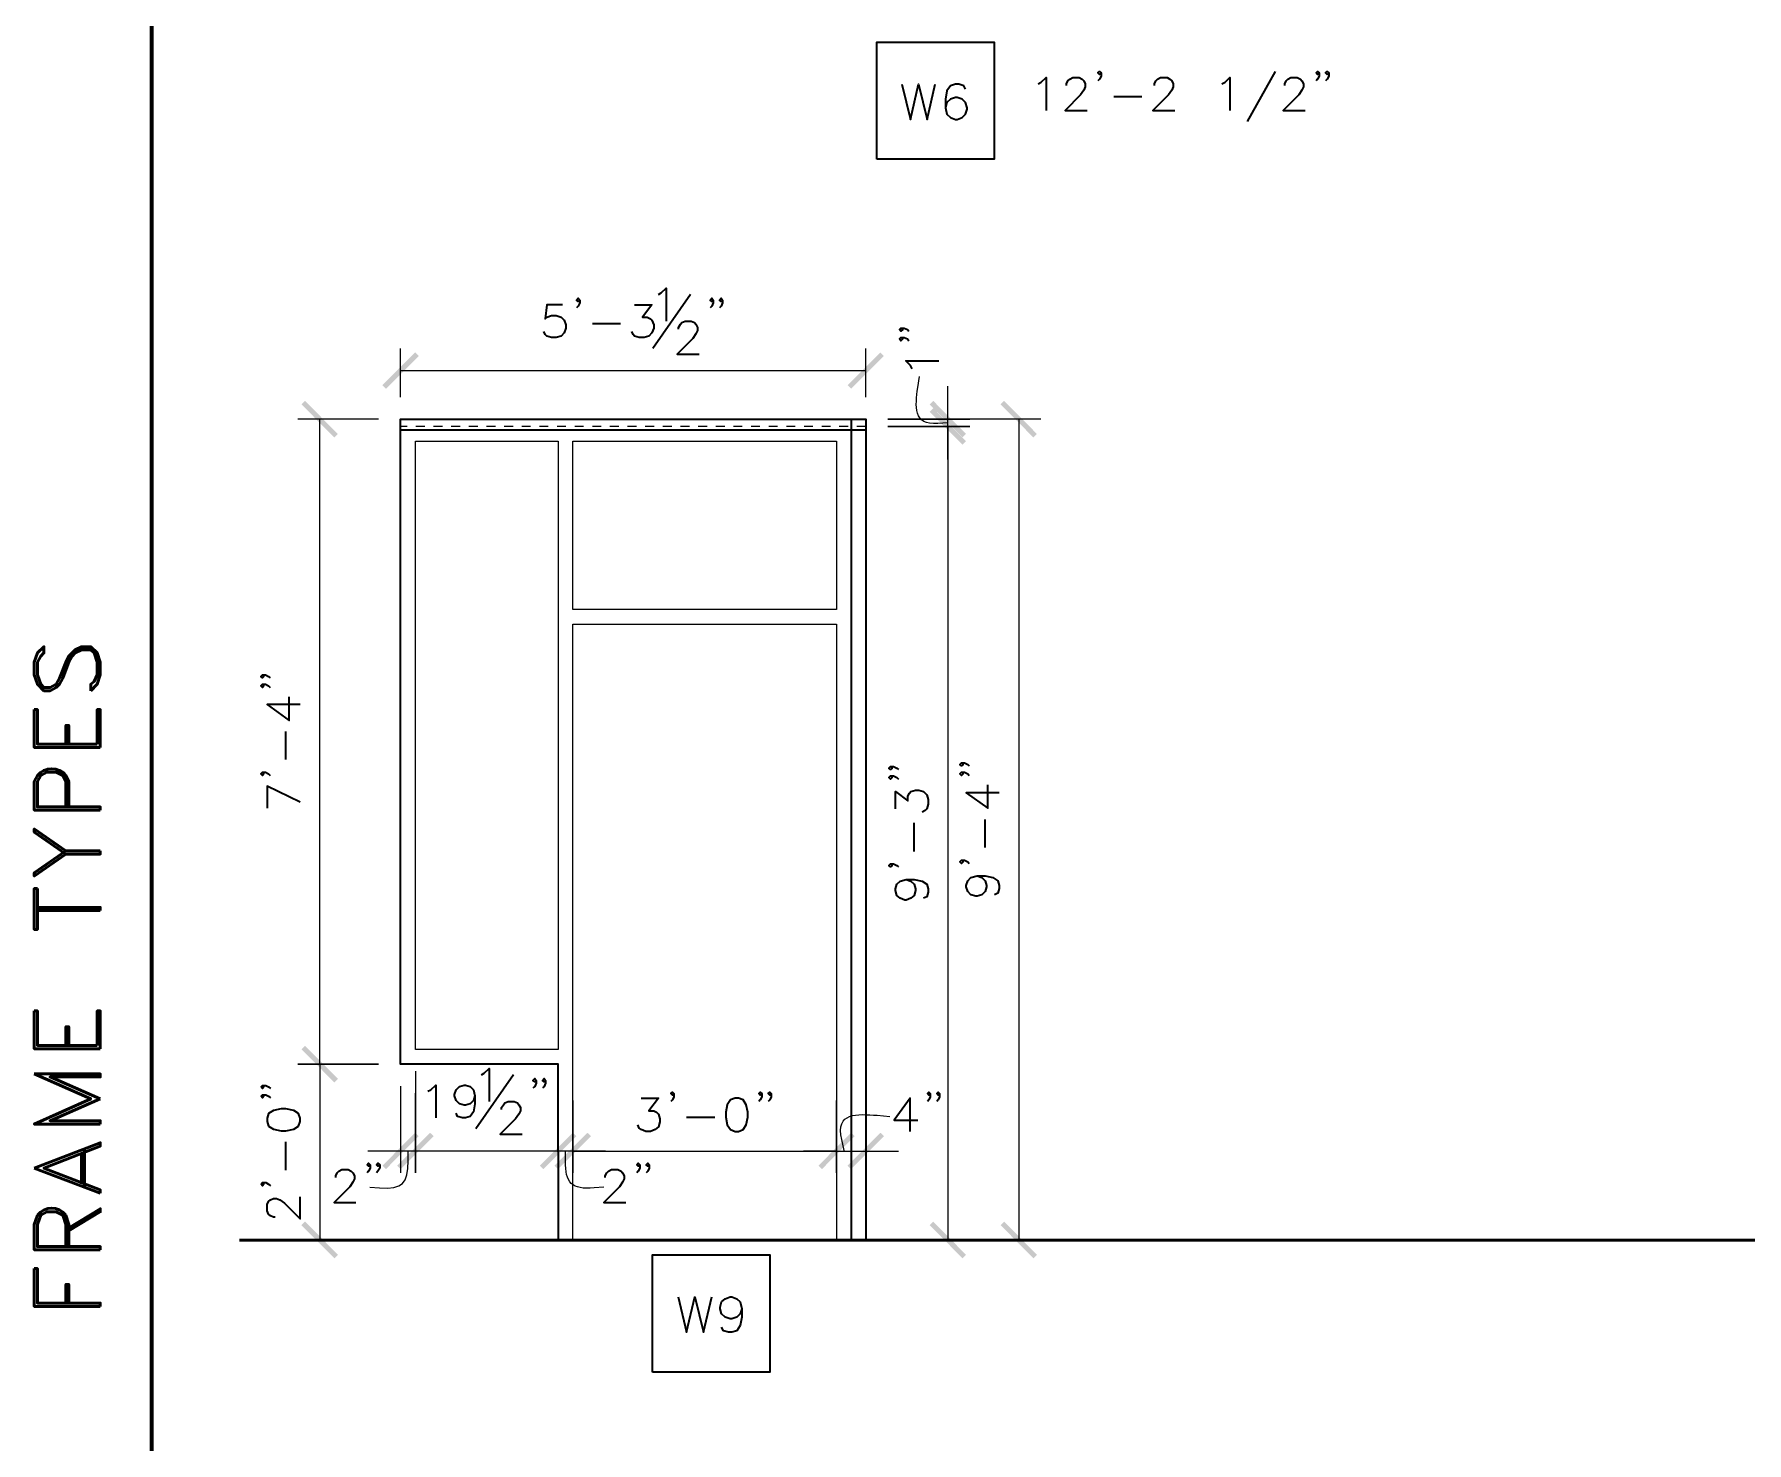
# Model space of a CAD drawing. Header units: inches. Extents: x 5 to 516, y -193 to 129.
# Drawn here: x 232.05 to 251.53, y -77.82 to -61.8 of the extents above; entities that cross this region are included whole.
import ezdxf

# ---------------------------------------------------------------- set-up
doc = ezdxf.new("R2010")
doc.units = ezdxf.units.IN
doc.header["$MEASUREMENT"] = 0
doc.linetypes.add('PDF_IMPORT', pattern=[1, 0.8, -0.2])
doc.layers.add('PDF3_Geometry', color=7, linetype='Continuous')
doc.layers.add('PDF3_Solid Fills', color=7, linetype='Continuous')

msp = doc.modelspace()

# ---------------------------------------------------------------- hatches: boundary and pattern name
at = {"layer": 'PDF3_Solid Fills', "transparency": 33554559}
for points in [[(236.4201405, -65.4613211), (236.380143, -65.4213237), (236.0068319, -65.7946347), (236.0468311, -65.8346305)], [(241.2998257, -65.7946331), (241.3398232, -65.8346305), (241.7131343, -65.4613195), (241.6731351, -65.4213237)], [(235.4602004, -66.3879246), (235.5001978, -66.3479271), (235.1268868, -65.9712862), (235.086891, -66.011282)], [(243.4130257, -66.3879246), (243.4530232, -66.3479271), (243.0797122, -65.9712862), (243.0397163, -66.011282)], [(242.2331003, -66.09461), (242.6064097, -66.4712525), (242.6464071, -66.4312551), (242.2730961, -66.0546142)], [(235.086891, -73.3441486), (235.460202, -73.7207929), (235.4618669, -73.719128), (235.46353, -73.7207911), (235.5035326, -73.6807953), (235.1268884, -73.3041512)], [(236.0068335, -74.6673959), (236.0468309, -74.7073933), (236.4201387, -74.3307526), (236.3801429, -74.2940865)], [(236.2168199, -74.7073933), (236.5901277, -74.3307526), (236.5501319, -74.2940865), (236.1768225, -74.6673959)], [(238.1733596, -74.29409), (237.8000519, -74.6673975), (237.8367146, -74.7073969), (238.2133571, -74.3307543)], [(238.0033705, -74.7073969), (238.3800131, -74.3307543), (238.3400156, -74.29409), (237.9667079, -74.6673975)], [(241.3398232, -74.2940865), (240.9665138, -74.6673959), (241.0065112, -74.7073933), (241.3798224, -74.3307526)], [(241.7131327, -74.3307543), (241.6731353, -74.29409), (241.2998275, -74.6673975), (241.3398233, -74.7073969)], [(235.1268884, -75.304023), (235.086891, -75.3440204), (235.4635351, -75.7206647), (235.503531, -75.6806655)], [(242.2730977, -75.304023), (242.2331003, -75.3440204), (242.6064079, -75.7206647), (242.6464071, -75.6806655)], [(243.0797138, -75.304023), (243.0397163, -75.3440204), (243.413024, -75.7206647), (243.4530232, -75.6806655)]]:
    msp.add_hatch(color=256, dxfattribs=at).paths.add_polyline_path(points)

# ---------------------------------------------------------------- linework, layer by layer
at = {"layer": 'PDF3_Geometry', "lineweight": 70}
msp.add_lwpolyline([(233.3803302, -32.9700706), (233.3803302, -77.8671928), (233.3803302, -122.9609678)], dxfattribs=at)
at = {"layer": 'PDF3_Geometry', "lineweight": 35}
for points in [[(241.6331377, -63.2247973), (241.6331377, -61.8915494), (242.9663855, -61.8915494), (242.9663855, -63.2247973)], [(234.6969165, -74.1640984), (234.7135821, -74.2174283), (234.7702452, -74.2540926), (234.8569063, -74.2707582), (234.9102362, -74.2707582), (235.0002304, -74.2540926), (235.0535603, -74.2174283), (235.0735591, -74.1640984), (235.0735591, -74.127434), (235.0535603, -74.0741041), (235.0002304, -74.0407729), (234.9102362, -74.0207742), (234.8569063, -74.0207742), (234.7702452, -74.0407729), (234.7135821, -74.0741041), (234.6969165, -74.127434)], [(240.019909, -73.9007791), (239.9665791, -73.9207778), (239.9299148, -73.9741077), (239.9132492, -74.0607688), (239.9132492, -74.1174318), (239.9299148, -74.2040929), (239.9665791, -74.2574229), (240.019909, -74.2774216), (240.0565733, -74.2774216), (240.1099032, -74.2574229), (240.1465676, -74.2040929), (240.1632332, -74.1174318), (240.1632332, -74.0607688), (240.1465676, -73.9741077), (240.1099032, -73.9207778), (240.0565733, -73.9007791)], [(239.0799702, -77.013915), (239.0799702, -75.6806671), (240.4132181, -75.6806671), (240.4132181, -77.013915)]]:
    msp.add_lwpolyline(points, close=True, dxfattribs=at)
for points in [[(243.4663535, -62.3681899), (243.5030178, -62.3481912), (243.5563477, -62.2948612), (243.5563477, -62.6715038)], [(243.7896665, -62.3848514), (243.7896665, -62.3681858), (243.8063321, -62.3315215), (243.8263308, -62.3148559), (243.859662, -62.2948572), (243.9329906, -62.2948572), (243.9663218, -62.3148559), (243.9863206, -62.3315215), (244.0029862, -62.3681858), (244.0029862, -62.401517), (243.9863206, -62.4381813), (243.9496562, -62.4915112), (243.7730009, -62.6714997), (244.0229849, -62.6714997)], [(244.1829756, -62.2415297), (244.1629768, -62.2615284), (244.1463113, -62.2415297), (244.1629768, -62.2248641), (244.1829756, -62.2415297), (244.1829756, -62.278194), (244.1629768, -62.3148583), (244.1463113, -62.3315239)], [(244.7896024, -62.3848514), (244.7896024, -62.3681858), (244.806268, -62.3315215), (244.8262667, -62.3148559), (244.8595979, -62.2948572), (244.9329265, -62.2948572), (244.9662577, -62.3148559), (244.9862564, -62.3315215), (245.002922, -62.3681858), (245.002922, -62.401517), (244.9862564, -62.4381813), (244.9495921, -62.4915112), (244.7729368, -62.6714997), (245.0229208, -62.6714997)], [(245.5562192, -62.3681899), (245.5928835, -62.3481912), (245.6462135, -62.2948612), (245.6462135, -62.6715038)], [(246.1628494, -62.2248614), (245.84287, -62.7948248)], [(246.2728413, -62.3848514), (246.2728413, -62.3681858), (246.2895069, -62.3315215), (246.3061725, -62.3148559), (246.3428368, -62.2948572), (246.4128323, -62.2948572), (246.4494966, -62.3148559), (246.4661622, -62.3315215), (246.486161, -62.3681858), (246.486161, -62.401517), (246.4661622, -62.4381813), (246.432831, -62.4915112), (246.2528426, -62.6714997), (246.5028266, -62.6714997)], [(246.6628174, -62.2415297), (246.6461518, -62.2615284), (246.6294862, -62.2415297), (246.6461518, -62.2248641), (246.6628174, -62.2415297), (246.6628174, -62.278194), (246.6461518, -62.3148583), (246.6294862, -62.3315239)], [(246.7728093, -62.2415297), (246.7528105, -62.2615284), (246.7361449, -62.2415297), (246.7528105, -62.2248641), (246.7728093, -62.2415297), (246.7728093, -62.278194), (246.7528105, -62.3148583), (246.7361449, -62.3315239)], [(241.9164515, -62.3715195), (242.013112, -62.7714938), (242.1064393, -62.3715195), (242.2030998, -62.7714938), (242.2964271, -62.3715195)], [(242.6397395, -62.4281836), (242.623074, -62.3881862), (242.5630778, -62.3715206), (242.5264135, -62.3715206), (242.4697504, -62.3881862), (242.429753, -62.4448492), (242.4130874, -62.5415097), (242.4130874, -62.6381701), (242.429753, -62.7114988), (242.4697504, -62.7514962), (242.5264135, -62.7714949), (242.5464122, -62.7714949), (242.6030752, -62.7514962), (242.6397395, -62.7114988), (242.6597383, -62.6548357), (242.6597383, -62.6381701), (242.6397395, -62.578174), (242.6030752, -62.5415097), (242.5464122, -62.5215109), (242.5264135, -62.5215109), (242.4697504, -62.5415097), (242.429753, -62.578174), (242.4130874, -62.6381701)], [(244.3262973, -62.5115116), (244.6462768, -62.5115116)], [(238.2533563, -64.8246974), (238.2333576, -64.841363), (238.216692, -64.8246974), (238.2333576, -64.8046987), (238.2533563, -64.8246974), (238.2533563, -64.8580286), (238.2333576, -64.8946929), (238.216692, -64.9146916)], [(239.0832998, -65.3713271), (239.5132722, -64.7580331)], [(239.1466299, -64.7613673), (239.1799611, -64.7447017), (239.2366241, -64.6913718), (239.2366241, -65.0646812)], [(239.769925, -64.8246974), (239.7532594, -64.841363), (239.7365938, -64.8246974), (239.7532594, -64.8046987), (239.769925, -64.8246974), (239.769925, -64.8580286), (239.7532594, -64.8946929), (239.7365938, -64.9146916)], [(239.8765839, -64.8246974), (239.8599183, -64.841363), (239.8432527, -64.8246974), (239.8599183, -64.8046987), (239.8765839, -64.8246974), (239.8765839, -64.8580286), (239.8599183, -64.8946929), (239.8432527, -64.9146916)], [(238.0567001, -64.8780252), (237.8767116, -64.8780252), (237.860046, -65.0380149), (237.8767116, -65.0213493), (237.9300415, -65.0013506), (237.9833714, -65.0013506), (238.0400345, -65.0213493), (238.0733656, -65.0546805), (238.0933644, -65.1080104), (238.0933644, -65.1446747), (238.0733656, -65.1980046), (238.0400345, -65.234669), (237.9833714, -65.2513346), (237.9300415, -65.2513346), (237.8767116, -65.234669), (237.860046, -65.2180034), (237.8433804, -65.181339)], [(238.876648, -64.8780252), (239.0733021, -64.8780252), (238.9666423, -65.0213493), (239.0199722, -65.0213493), (239.0566365, -65.0380149), (239.0733021, -65.0546805), (239.0933008, -65.1080104), (239.0933008, -65.1446747), (239.0733021, -65.1980046), (239.0399709, -65.234669), (238.986641, -65.2513346), (238.9299779, -65.2513346), (238.876648, -65.234669), (238.8599824, -65.2180034), (238.8433168, -65.181339)], [(238.396678, -65.0913429), (238.7166575, -65.0913429)], [(239.376616, -65.154673), (239.376616, -65.1380074), (239.3966147, -65.1013431), (239.4132803, -65.0813444), (239.4499446, -65.0646788), (239.5199401, -65.0646788), (239.5566044, -65.0813444), (239.57327, -65.1013431), (239.5932687, -65.1380074), (239.5932687, -65.1713386), (239.57327, -65.2080029), (239.5399388, -65.2613328), (239.3599504, -65.4413213), (239.6099343, -65.4413213)], [(241.9064559, -65.1446774), (241.9264547, -65.161343), (241.9064559, -65.1780086), (241.8897903, -65.161343), (241.9064559, -65.1446774), (241.9431203, -65.1446774), (241.9797846, -65.161343), (241.9964502, -65.1780086)], [(241.9064559, -65.2513329), (241.9264547, -65.2679985), (241.9064559, -65.2879972), (241.8897903, -65.2679985), (241.9064559, -65.2513329), (241.9431203, -65.2513329), (241.9797846, -65.2679985), (241.9964502, -65.2879972)], [(242.0331127, -65.6079792), (242.0164471, -65.5713149), (241.9631172, -65.5179849), (242.3364266, -65.5179849)], [(238.0100383, -75.5140111), (238.0067052, -73.5141394), (236.2134868, -73.5141394), (236.2134868, -66.1779432), (241.5064807, -66.1779432), (241.5064807, -75.5140111)], [(241.3398249, -66.1779432), (241.3398249, -75.5140112)], [(241.5064809, -66.3045966), (236.213487, -66.3045966)], [(234.6435888, -69.0877569), (234.6602544, -69.1044225), (234.6435888, -69.1210881), (234.6235901, -69.1044225), (234.6435888, -69.0877569), (234.67692, -69.0877569), (234.7135843, -69.1044225), (234.7302499, -69.1210881)], [(234.6435888, -69.1944158), (234.6602544, -69.2110814), (234.6435888, -69.2310801), (234.6235901, -69.2110814), (234.6435888, -69.1944158), (234.67692, -69.1944158), (234.7135843, -69.2110814), (234.7302499, -69.2310801)], [(235.0702259, -69.4243984), (234.6969165, -69.4243984), (234.9469005, -69.6043869), (234.9469005, -69.3377373)], [(234.9102343, -70.0510266), (234.9102343, -69.7310471)], [(241.7864617, -70.1276886), (241.8064605, -70.1476873), (241.7864617, -70.1643529), (241.7697961, -70.1476873), (241.7864617, -70.1276886), (241.8231261, -70.1276886), (241.8597904, -70.1476873), (241.876456, -70.1643529)], [(242.5930778, -70.0876928), (242.6130765, -70.1043584), (242.5930778, -70.121024), (242.5764122, -70.1043584), (242.5930778, -70.0876928), (242.6297421, -70.0876928), (242.6664064, -70.1043584), (242.683072, -70.121024)], [(234.6435888, -70.1943517), (234.6602544, -70.2110173), (234.6435888, -70.231016), (234.6235901, -70.2110173), (234.6435888, -70.1943517), (234.67692, -70.1943517), (234.7135843, -70.2110173), (234.7302499, -70.231016)], [(241.7864617, -70.2343475), (241.8064605, -70.2543462), (241.7864617, -70.2710118), (241.7697961, -70.2543462), (241.7864617, -70.2343475), (241.8231261, -70.2343475), (241.8597904, -70.2543462), (241.876456, -70.2710118)], [(242.5930778, -70.1943517), (242.6130765, -70.2110173), (242.5930778, -70.231016), (242.5764122, -70.2110173), (242.5930778, -70.1943517), (242.6297421, -70.1943517), (242.6664064, -70.2110173), (242.683072, -70.231016)], [(235.0702243, -70.5343296), (234.6969149, -70.3543411), (234.6969149, -70.6043251)], [(241.8431259, -70.6109916), (241.8431259, -70.4143376), (241.9831169, -70.5209974), (241.9831169, -70.4676675), (242.0031156, -70.4310031), (242.0197812, -70.4143376), (242.0731111, -70.397672), (242.1097754, -70.397672), (242.1631053, -70.4143376), (242.1997697, -70.4510019), (242.2164353, -70.5043318), (242.2164353, -70.5576617), (242.1997697, -70.6109916), (242.1797709, -70.6276572), (242.1464397, -70.6476559)], [(243.023048, -70.4276707), (242.6464055, -70.4276707), (242.8963895, -70.604326), (242.8963895, -70.3376765)], [(242.0564436, -71.0942946), (242.0564436, -70.770982)], [(242.8630596, -71.0509625), (242.8630596, -70.730983)], [(241.7864617, -71.2342834), (241.8064605, -71.2542821), (241.7864617, -71.2709477), (241.7697961, -71.2542821), (241.7864617, -71.2342834), (241.8231261, -71.2342834), (241.8597904, -71.2542821), (241.876456, -71.2709477)], [(242.5930778, -71.1942875), (242.6130765, -71.2109531), (242.5930778, -71.2309519), (242.5764122, -71.2109531), (242.5930778, -71.1942875), (242.6297421, -71.1942875), (242.6664064, -71.2109531), (242.683072, -71.2309519)], [(241.9664497, -71.4142747), (242.0197796, -71.4309403), (242.0564439, -71.4676046), (242.0731095, -71.5209345), (242.0731095, -71.5376001), (242.0564439, -71.5942631), (242.0197796, -71.6275943), (241.9664497, -71.647593), (241.9497841, -71.647593), (241.8964541, -71.6275943), (241.8597898, -71.5942631), (241.8431242, -71.5376001), (241.8431242, -71.5209345), (241.8597898, -71.4676046), (241.8964541, -71.4309403), (241.9664497, -71.4142747), (242.0564439, -71.4142747), (242.1464381, -71.4309403), (242.199768, -71.4676046), (242.2164336, -71.5209345), (242.2164336, -71.5575988), (242.199768, -71.6109287), (242.1631037, -71.6275943)], [(242.7730657, -71.3709425), (242.8263956, -71.3909412), (242.8630599, -71.4276055), (242.8797255, -71.4809354), (242.8797255, -71.497601), (242.8630599, -71.5509309), (242.8263956, -71.5875953), (242.7730657, -71.6042609), (242.7564001, -71.6042609), (242.6997371, -71.5875953), (242.6664059, -71.5509309), (242.6464071, -71.497601), (242.6464071, -71.4809354), (242.6664059, -71.4276055), (242.6997371, -71.3909412), (242.7730657, -71.3709425), (242.8630599, -71.3709425), (242.949721, -71.3909412), (243.0063841, -71.4276055), (243.0230497, -71.4809354), (243.0230497, -71.5142666), (243.0063841, -71.5675965), (242.9697197, -71.5875953)], [(237.0700961, -74.24409), (237.5000685, -73.630796)], [(237.1334262, -73.6341302), (237.1667574, -73.6174646), (237.2200873, -73.5608015), (237.2200873, -73.9374441)], [(234.6435888, -73.7541244), (234.6602544, -73.77079), (234.6435888, -73.7907887), (234.6269232, -73.77079), (234.6435888, -73.7541244), (234.6802531, -73.7541244), (234.7135843, -73.77079), (234.733583, -73.7907887)], [(236.5234664, -73.8207841), (236.5601307, -73.8041185), (236.6134606, -73.7507885), (236.6134606, -74.1240979)], [(237.0600971, -73.8741152), (237.0434315, -73.9274451), (237.0067672, -73.9641094), (236.9534373, -73.980775), (236.9367717, -73.980775), (236.8834418, -73.9641094), (236.8467775, -73.9274451), (236.8267788, -73.8741152), (236.8267788, -73.8574496), (236.8467775, -73.8041197), (236.8834418, -73.7674554), (236.9367717, -73.7507898), (236.9534373, -73.7507898), (237.0067672, -73.7674554), (237.0434315, -73.8041197), (237.0600971, -73.8741152), (237.0600971, -73.9641094), (237.0434315, -74.0541036), (237.0067672, -74.1074336), (236.9534373, -74.1240992), (236.916773, -74.1240992), (236.8634431, -74.1074336), (236.8467775, -74.0707692)], [(237.7567213, -73.6974603), (237.7400557, -73.7141259), (237.720057, -73.6974603), (237.7400557, -73.6774615), (237.7567213, -73.6974603), (237.7567213, -73.7307915), (237.7400557, -73.7674558), (237.720057, -73.7841214)], [(237.8633802, -73.6974603), (237.8467146, -73.7141259), (237.830049, -73.6974603), (237.8467146, -73.6774615), (237.8633802, -73.6974603), (237.8633802, -73.7307915), (237.8467146, -73.7674558), (237.830049, -73.7841214)], [(239.3232882, -73.8474513), (239.3066226, -73.86745), (239.289957, -73.8474513), (239.3066226, -73.8307857), (239.3232882, -73.8474513), (239.3232882, -73.8841156), (239.3066226, -73.9207799), (239.289957, -73.9374455)], [(240.3232241, -73.8474513), (240.3065585, -73.86745), (240.2898929, -73.8474513), (240.3065585, -73.8307857), (240.3232241, -73.8474513), (240.3232241, -73.8841156), (240.3065585, -73.9207799), (240.2898929, -73.9374455)], [(240.429883, -73.8474513), (240.4132174, -73.86745), (240.3965518, -73.8474513), (240.4132174, -73.8307857), (240.429883, -73.8474513), (240.429883, -73.8841156), (240.4132174, -73.9207799), (240.3965518, -73.9374455)], [(242.2397679, -73.8474513), (242.2231023, -73.86745), (242.2064367, -73.8474513), (242.2231023, -73.8307857), (242.2397679, -73.8474513), (242.2397679, -73.8841156), (242.2231023, -73.9207799), (242.2064367, -73.9374455)], [(242.3464268, -73.8474513), (242.3297612, -73.86745), (242.3130956, -73.8474513), (242.3297612, -73.8307857), (242.3464268, -73.8474513), (242.3464268, -73.8841156), (242.3297612, -73.9207799), (242.3130956, -73.9374455)], [(234.6435888, -73.8607833), (234.6602544, -73.8774489), (234.6435888, -73.8974476), (234.6269232, -73.8774489), (234.6435888, -73.8607833), (234.6802531, -73.8607833), (234.7135843, -73.8774489), (234.733583, -73.8974476)], [(237.3634123, -74.0274392), (237.3634123, -74.0074405), (237.383411, -73.9741093), (237.4000766, -73.9541106), (237.4367409, -73.937445), (237.5067364, -73.937445), (237.5434007, -73.9541106), (237.5600663, -73.9741093), (237.580065, -74.0074405), (237.580065, -74.0441048), (237.5600663, -74.0807691), (237.523402, -74.1340991), (237.3467467, -74.3107544), (237.5967306, -74.3107544)], [(238.9499771, -73.9007791), (239.1466311, -73.9007791), (239.0399713, -74.0441032), (239.0933012, -74.0441032), (239.1266324, -74.0607688), (239.1466311, -74.0807675), (239.1632967, -74.1340974), (239.1632967, -74.1707618), (239.1466311, -74.2240917), (239.1099668, -74.2574229), (239.0566369, -74.2774216), (239.003307, -74.2774216), (238.9499771, -74.2574229), (238.9299783, -74.2407573), (238.9133127, -74.2040929)], [(242.0097818, -74.2774216), (242.0097818, -73.9007791), (241.8297934, -74.150763), (242.0964429, -74.150763)], [(239.4666099, -74.1174332), (239.7899225, -74.1174332)], [(234.9102343, -74.7173941), (234.9102343, -74.3974146)], [(235.4768687, -74.800722), (235.4768687, -74.7840564), (235.4935343, -74.7473921), (235.5101999, -74.7307265), (235.5468642, -74.7107278), (235.6168597, -74.7107278), (235.6535241, -74.7307265), (235.6701896, -74.7473921), (235.6901884, -74.7840564), (235.6901884, -74.8173876), (235.6701896, -74.854052), (235.6368585, -74.9073819), (235.45687, -75.0873703), (235.706854, -75.0873703)], [(235.866838, -74.6573969), (235.8501724, -74.6740625), (235.8335068, -74.6573969), (235.8501724, -74.6407313), (235.866838, -74.6573969), (235.866838, -74.6940613), (235.8501724, -74.7307256), (235.8335068, -74.7473912)], [(235.9768333, -74.6573969), (235.9568345, -74.6740625), (235.9401689, -74.6573969), (235.9568345, -74.6407313), (235.9768333, -74.6573969), (235.9768333, -74.6940613), (235.9568345, -74.7307256), (235.9401689, -74.7473912)], [(238.5433361, -74.800722), (238.5433361, -74.7840564), (238.5600017, -74.7473921), (238.5800004, -74.7307265), (238.6133316, -74.7107278), (238.6866602, -74.7107278), (238.7233245, -74.7307265), (238.7399901, -74.7473921), (238.7566557, -74.7840564), (238.7566557, -74.8173876), (238.7399901, -74.854052), (238.7033258, -74.9073819), (238.5266705, -75.0873703), (238.7766544, -75.0873703)], [(238.9366451, -74.6573969), (238.9166464, -74.6740625), (238.8999808, -74.6573969), (238.9166464, -74.6407313), (238.9366451, -74.6573969), (238.9366451, -74.6940613), (238.9166464, -74.7307256), (238.8999808, -74.7473912)], [(239.043304, -74.6573969), (239.0266384, -74.6740625), (239.0066397, -74.6573969), (239.0266384, -74.6407313), (239.043304, -74.6573969), (239.043304, -74.6940613), (239.0266384, -74.7307256), (239.0066397, -74.7473912)], [(234.6435888, -74.8607191), (234.6602544, -74.8773847), (234.6435888, -74.8973835), (234.6269232, -74.8773847), (234.6435888, -74.8607191), (234.6802531, -74.8607191), (234.7135843, -74.8773847), (234.733583, -74.8973835)], [(234.7869105, -75.2540282), (234.7702449, -75.2540282), (234.7335806, -75.2373626), (234.7135819, -75.2173639), (234.6969163, -75.1806996), (234.6969163, -75.1107041), (234.7135819, -75.0740397), (234.7335806, -75.0573742), (234.7702449, -75.0407086), (234.8035761, -75.0407086), (234.8402404, -75.0573742), (234.8935703, -75.0940385), (235.0735588, -75.2706938), (235.0735588, -75.0207098)], [(239.373283, -76.1606338), (239.4666103, -76.5606081), (239.5632708, -76.1606338), (239.6599313, -76.5606081), (239.7532586, -76.1606338)], [(240.096571, -76.2939599), (240.0765723, -76.3506229), (240.039908, -76.3906204), (239.983245, -76.4106191), (239.9632462, -76.4106191), (239.9065832, -76.3906204), (239.8665858, -76.3506229), (239.8499202, -76.2939599), (239.8499202, -76.2772943), (239.8665858, -76.2172982), (239.9065832, -76.1806338), (239.9632462, -76.1606351), (239.983245, -76.1606351), (240.039908, -76.1806338), (240.0765723, -76.2172982), (240.096571, -76.2939599), (240.096571, -76.3906204), (240.0765723, -76.4839477), (240.039908, -76.5439439), (239.983245, -76.5606095), (239.9432475, -76.5606095), (239.8865845, -76.5439439), (239.8665858, -76.5039464)]]:
    msp.add_lwpolyline(points, dxfattribs=at)
at = {"layer": 'PDF3_Geometry', "lineweight": 15}
for points in [[(236.2134853, -65.9279592), (236.2134853, -65.3779945)], [(241.5064809, -65.9279592), (241.5064809, -65.3779945)], [(236.2134853, -65.6279771), (241.5064792, -65.6279771)], [(242.0964424, -65.8212942), (242.1164411, -65.6946357)], [(242.4397537, -66.2612712), (242.4397537, -66.1779432), (242.4397537, -65.8046338)], [(235.9635013, -66.1779432), (235.0435604, -66.1779432)], [(235.2935444, -66.1779432), (235.2935444, -73.5141394)], [(243.4963533, -66.1779432), (241.7564649, -66.1779432), (242.6897383, -66.1779432)], [(242.4397537, -66.2212686), (242.3264277, -66.2279348)], [(243.2463698, -66.1779432), (243.2463698, -75.5140112)], [(242.4397537, -66.6379137), (242.4397537, -66.2612712), (242.4397537, -75.5140112)], [(235.0468934, -73.5141394), (235.9635013, -73.5141394), (235.0435604, -73.5141394)], [(235.296874, -73.5141394), (235.296874, -75.5140111)], [(236.3834743, -73.5941344), (236.3834743, -74.7507269), (236.3834743, -73.8441183)], [(236.2134853, -73.7641233), (236.2134853, -74.7507267)], [(241.5064809, -73.9274463), (241.5064809, -74.7507269)], [(241.6364724, -74.0940996), (241.7797966, -74.1074321)], [(241.2598299, -74.4940739), (241.233165, -74.3707485)], [(236.2134853, -74.5007399), (235.8401759, -74.5007399)], [(236.7567837, -74.5007399), (236.3834743, -74.5007399), (236.0068317, -74.5007399)], [(236.3834743, -74.5007399), (236.2134852, -74.5007399)], [(236.3001471, -74.6107331), (236.3001471, -74.5007402)], [(238.3800131, -74.5007399), (236.3834745, -74.5007399)], [(238.1733613, -74.5007399), (238.0067053, -74.5007399), (237.6300628, -74.5007399)], [(238.0900325, -74.6107331), (238.0900325, -74.5007402)], [(238.5466707, -74.5007399), (238.1733613, -74.5007399), (241.1731689, -74.5007399), (240.7965264, -74.5007399)], [(241.1731689, -74.5007399), (241.5064809, -74.5007399), (241.8797903, -74.5007399)], [(235.8635084, -74.9107139), (235.9735014, -74.9207133)], [(238.5266711, -74.9107139), (238.4166782, -74.9207133)], [(235.9635013, -75.5140111), (235.0468934, -75.5140111)], [(240.183232, -75.5140111), (243.4963529, -75.5140111)], [(241.7564649, -75.5140111), (242.6897383, -75.5140111)]]:
    msp.add_lwpolyline(points, dxfattribs=at)
at = {"layer": 'PDF3_Geometry', "linetype": 'PDF_IMPORT', "lineweight": 15, "ltscale": 0.125833}
msp.add_lwpolyline([(241.5064809, -66.2612712), (236.2134845, -66.2612712)], dxfattribs=at)
at = {"layer": 'PDF3_Geometry', "lineweight": 15}
for points in [[(236.3834743, -73.3474834), (236.3834743, -66.4279271), (238.0067035, -66.4279271), (238.0067035, -73.3474834)], [(238.1733613, -68.3444709), (238.1733613, -66.4279271), (241.1731689, -66.4279271), (241.1731689, -68.3444709)], [(242.6897383, -66.2612712), (241.7564649, -66.2612712)], [(238.1733613, -75.5140112), (238.1733613, -68.5111269), (241.1731689, -68.5111269), (241.1731689, -75.5140112)], [(238.0067053, -74.7507267), (238.0067053, -73.7641233)], [(238.1733613, -74.7507269), (238.1733613, -73.9274463)], [(241.1731689, -74.7507269), (241.1731689, -73.9274463)]]:
    msp.add_lwpolyline(points, close=True, dxfattribs=at)
at = {"layer": 'PDF3_Geometry', "lineweight": 50}
for points in [[(232.6903802, -69.2677448), (232.7637088, -69.1944162), (232.79704, -69.0877563), (232.79704, -68.9444322), (232.7637088, -68.8377724), (232.6903802, -68.7677769), (232.5837203, -68.7677769), (232.5137248, -68.8011081), (232.4403962, -68.8744367), (232.407065, -68.9444322), (232.3337364, -69.1244207), (232.297072, -69.1944162), (232.2270765, -69.2310805), (232.157081, -69.2310805), (232.1204167, -69.1944162), (232.0837524, -69.0877563), (232.0837524, -68.9444322), (232.1204167, -68.8744367), (232.157081, -68.8377724), (232.157081, -68.7677769), (232.0837524, -68.8377724), (232.0470881, -68.9444322), (232.0470881, -69.0877563), (232.0837524, -69.1944162), (232.157081, -69.2677448), (232.2270765, -69.2677448), (232.297072, -69.2310805), (232.3337364, -69.1944162), (232.3704007, -69.1244207), (232.4403962, -68.9444322), (232.4770605, -68.8744367), (232.5137248, -68.8377724), (232.5837203, -68.8011081), (232.6903802, -68.8011081), (232.7270445, -68.8377724), (232.7637088, -68.9444322), (232.7637088, -69.0877563), (232.7270445, -69.161085), (232.6903802, -69.1944162)], [(232.0837467, -71.5175987), (232.0837467, -71.9809023), (232.0470824, -71.9809023), (232.0470824, -71.5175987)]]:
    msp.add_lwpolyline(points, close=True, dxfattribs=at)
for points in [[(232.0470824, -69.481062), (232.0470824, -69.9110345), (232.7970343, -69.9110345)], [(232.0470843, -69.4810635), (232.0837486, -69.4810635), (232.0837486, -69.8743716), (232.763705, -69.8743716)], [(232.7637044, -69.8743716), (232.7637044, -69.4810635), (232.7970356, -69.4810635), (232.7970356, -69.9110359)], [(232.407065, -69.8743716), (232.407065, -69.661052), (232.4403962, -69.661052), (232.4403962, -69.8743716)], [(232.0837467, -70.2310154), (232.0470824, -70.3010109), (232.0470824, -70.6243235), (232.7970343, -70.6243235)], [(232.4070612, -70.5876607), (232.4070612, -70.3010124), (232.3703969, -70.2310169), (232.2970682, -70.1943526), (232.1904084, -70.1943526), (232.1204129, -70.2310169), (232.0837486, -70.3010124), (232.0837486, -70.5876607), (232.7970362, -70.5876607), (232.7970362, -70.624325)], [(232.4070593, -70.2310154), (232.4403905, -70.3010109), (232.4403905, -70.5876592)], [(232.7970343, -71.0876287), (232.4070593, -71.0876287), (232.0470824, -70.8376447), (232.0470824, -70.874309), (232.4070593, -71.124293)], [(232.4070593, -71.0876272), (232.0470824, -71.3376111), (232.0470824, -71.3742755), (232.4070593, -71.1242915), (232.7970343, -71.1242915), (232.7970343, -71.0876272)], [(232.0837486, -71.7309183), (232.7970362, -71.7309183), (232.7970362, -71.7675826)], [(232.0837486, -71.7675845), (232.7970362, -71.7675845)], [(232.0470824, -72.907512), (232.0470824, -73.3374844), (232.7970343, -73.3374844)], [(232.0470843, -72.9075101), (232.0837486, -72.9075101), (232.0837486, -73.3008182), (232.763705, -73.3008182)], [(232.7637044, -73.3008182), (232.7637044, -72.9075101), (232.7970356, -72.9075101), (232.7970356, -73.3374825)], [(232.407065, -73.3008182), (232.407065, -73.0874985), (232.4403962, -73.0874985), (232.4403962, -73.3008182)], [(232.7970343, -73.907445), (232.2270708, -73.6574611), (232.7970343, -73.6574611), (232.7970343, -73.6241299), (232.0470824, -73.6241299)], [(232.0470824, -73.6241318), (232.6903745, -73.9074469), (232.0470824, -74.1940952), (232.7970343, -74.1940952)], [(232.7970405, -73.907445), (232.2270771, -74.157429), (232.7970405, -74.157429), (232.7970405, -74.1940933)], [(232.0470881, -74.6940632), (232.79704, -74.4074149), (232.79704, -74.4440792), (232.157081, -74.6940632), (232.79704, -74.9440471), (232.79704, -74.9807115)], [(232.5837165, -74.8740511), (232.5837165, -74.5174073)], [(232.6203827, -74.9073809), (232.6203827, -74.4807416)], [(232.0470824, -74.6940632), (232.7970343, -74.9807115)], [(232.4070612, -75.5873402), (232.4070612, -75.3373562), (232.3703969, -75.2306964), (232.2970682, -75.1940321), (232.1904084, -75.1940321), (232.1204129, -75.2306964), (232.0837486, -75.3373562), (232.0837486, -75.5873402), (232.7970362, -75.5873402), (232.7970362, -75.6240045)], [(232.4403948, -75.4073489), (232.7970386, -75.1940292), (232.7970386, -75.1573649), (232.4403948, -75.3740177)], [(232.0837467, -75.2306949), (232.0470824, -75.3373547), (232.0470824, -75.624003), (232.7970343, -75.624003)], [(232.4070593, -75.2306949), (232.4403905, -75.3373547), (232.4403905, -75.5873387)], [(234.3802661, -75.5140111), (281.780561, -75.5140111)], [(232.0470824, -75.8373236), (232.0470824, -76.267296), (232.7970343, -76.267296)], [(232.0470843, -75.8373217), (232.0837486, -75.8373217), (232.0837486, -76.2306298), (232.7970362, -76.2306298), (232.7970362, -76.2672941)], [(232.407065, -76.2306298), (232.407065, -76.0173102), (232.4403962, -76.0173102), (232.4403962, -76.2306298)]]:
    msp.add_lwpolyline(points, dxfattribs=at)
at = {"layer": 'PDF3_Geometry', "lineweight": 15}
for points in [[(242.3264277, -66.2279348), (242.0363907, -66.2533221), (242.0727217, -66.0296142), (242.0964424, -65.8212942)], [(241.233165, -74.3707485), (241.1586697, -74.0523245), (241.4117646, -74.0823781), (241.6364724, -74.0940996)], [(235.9735014, -74.9207133), (236.240262, -74.9392676), (236.2945363, -74.8678833), (236.3001471, -74.6107331)], [(238.4166782, -74.9207133), (238.1608057, -74.9419897), (238.0859216, -74.8658834), (238.0900325, -74.6107331)]]:
    msp.add_open_spline(points, degree=3, dxfattribs=at)
at = {"layer": 'PDF3_Geometry', "lineweight": 50}
for points in [[(232.0837467, -70.2310154), (232.159964, -70.127411), (232.3325085, -70.1308552), (232.4070593, -70.2310154)], [(232.0837467, -75.2306949), (232.1698523, -75.1214241), (232.3221758, -75.1248683), (232.4070593, -75.2306949)]]:
    msp.add_open_spline(points, degree=3, dxfattribs=at)
at = {"layer": 'PDF3_Solid Fills', "lineweight": 60, "transparency": 33554559}
for points in [[(242.2330985, -66.0112872), (242.6464054, -66.3479323), (242.6064079, -66.3879297)], [(242.2730977, -65.9712846), (242.2331003, -66.011282), (242.6464071, -66.3479271)]]:
    msp.add_solid(points, dxfattribs=at)

doc.saveas('drawing.dxf')
